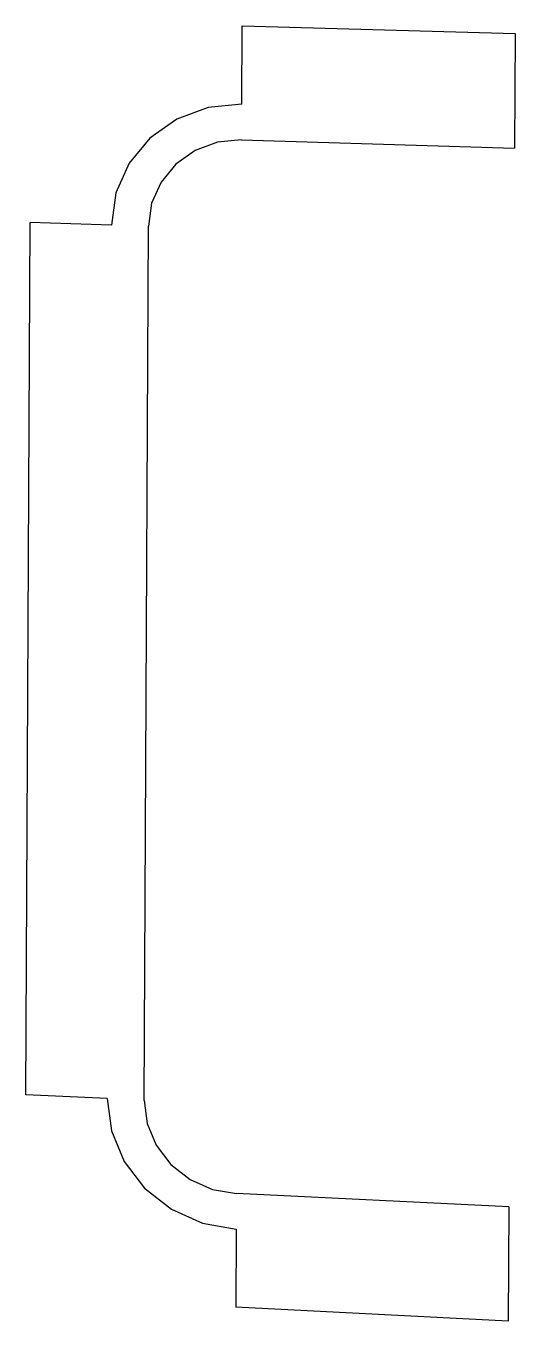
# Model space of a CAD drawing. Header units: millimetres. Extents: x 220 to 248.9, y -152.5 to -76.
import ezdxf

# ---------------------------------------------------------------- set-up
doc = ezdxf.new("R2010")
doc.units = ezdxf.units.MM

msp = doc.modelspace()

# ---------------------------------------------------------------- linework, layer by layer
for p, q in [((232.764, -80.601), (232.787, -75.965)), ((232.787, -75.965), (248.905, -76.408)), ((248.905, -76.408), (248.869, -83.185)), ((230.774, -80.795), (228.919, -81.477)), ((232.764, -80.601), (230.774, -80.795)), ((228.919, -81.477), (227.326, -82.601)), ((227.326, -82.601), (226.101, -84.089)), ((230.006, -83.333), (228.867, -84.135)), ((231.332, -82.846), (230.006, -83.333)), ((232.754, -82.709), (231.332, -82.846)), ((232.754, -82.709), (248.869, -83.185)), ((226.101, -84.089), (225.327, -85.841)), ((228.867, -84.135), (227.991, -85.198)), ((227.991, -85.198), (227.438, -86.45)), ((225.327, -85.841), (225.057, -87.737)), ((227.438, -86.45), (227.245, -87.805)), ((220.01, -139.155), (220.255, -87.587)), ((225.057, -87.737), (220.255, -87.587)), ((226.992, -139.483), (227.245, -87.805)), ((224.807, -139.381), (220.01, -139.155)), ((224.807, -139.381), (225.059, -141.293)), ((226.992, -139.483), (227.172, -140.85)), ((227.172, -140.85), (227.712, -142.141)), ((225.059, -141.293), (225.814, -143.1)), ((227.712, -142.141), (228.576, -143.27)), ((225.814, -143.1), (227.022, -144.679)), ((228.576, -143.27), (229.705, -144.158)), ((227.022, -144.679), (228.602, -145.923)), ((229.705, -144.158), (231.024, -144.747)), ((231.024, -144.747), (232.442, -144.995)), ((248.534, -145.777), (232.442, -144.995)), ((228.602, -145.923), (230.446, -146.748)), ((248.534, -145.777), (248.498, -152.533)), ((230.446, -146.748), (232.431, -147.096)), ((232.431, -147.096), (232.408, -151.719)), ((248.498, -152.533), (232.408, -151.719))]:
    msp.add_line(p, q)

doc.saveas('drawing.dxf')
